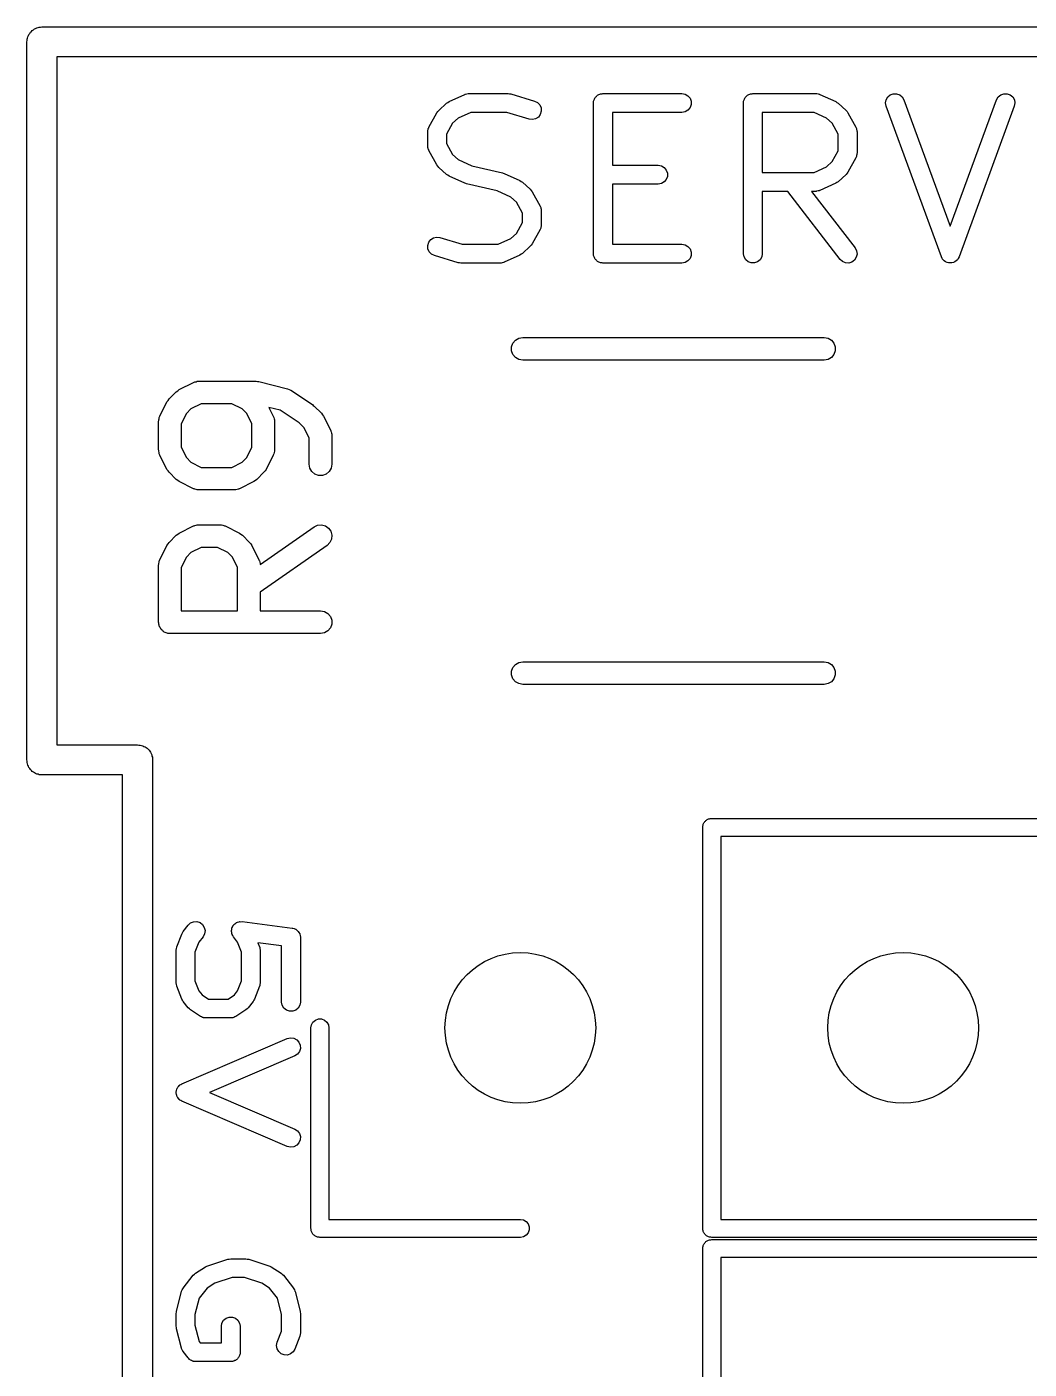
# Model space of a CAD drawing. Extents: x 10 to 287, y -200 to -10.
# Drawn here: x 70.89 to 77.54, y -69.83 to -60.92 of the extents above; entities that cross this region are included whole.
import ezdxf

# ---------------------------------------------------------------- set-up
doc = ezdxf.new("R2010")
doc.units = 0
doc.header["$MEASUREMENT"] = 0
doc.layers.add('BLACK', color=7, linetype='CONTINUOUS')

msp = doc.modelspace()

# ---------------------------------------------------------------- linework, layer by layer
at = {"layer": 'Black'}
for p, q in [((70.8975, -60.9979), (70.899, -60.9893)), ((70.899, -60.9893), (70.9034, -60.9817)), ((70.9034, -60.9817), (70.9064, -60.9735)), ((70.9064, -60.9735), (70.912, -60.9668)), ((70.912, -60.9668), (70.9164, -60.9592)), ((70.9164, -60.9592), (70.9231, -60.9536)), ((70.9231, -60.9536), (70.9287, -60.9469)), ((70.9287, -60.9469), (70.9363, -60.9425)), ((70.9363, -60.9425), (70.943, -60.9369)), ((70.943, -60.9369), (70.9512, -60.9339)), ((70.9512, -60.9339), (70.9588, -60.9295)), ((70.9588, -60.9295), (70.9674, -60.928)), ((70.9674, -60.928), (70.9756, -60.925)), ((70.9756, -60.925), (70.9844, -60.925)), ((70.9844, -60.925), (70.993, -60.9235)), ((70.993, -60.9235), (71.1835, -60.9235)), ((71.1835, -60.9235), (71.4375, -60.9235)), ((71.4375, -60.9235), (84.2645, -60.9235)), ((70.893, -61.0235), (70.8945, -61.0149)), ((70.893, -65.786), (70.893, -61.0235)), ((70.8945, -61.0061), (70.8975, -60.9979)), ((70.8945, -61.0149), (70.8945, -61.0061)), ((71.093, -61.1235), (71.093, -65.686)), ((71.1835, -61.1235), (71.093, -61.1235)), ((71.4375, -61.1235), (71.1835, -61.1235)), ((84.1645, -61.1235), (71.4375, -61.1235)), ((73.6264, -61.4774), (73.6788, -61.4298)), ((73.6788, -61.4298), (73.687, -61.4246)), ((73.687, -61.4246), (73.6949, -61.4191)), ((73.6949, -61.4191), (73.7997, -61.3715)), ((73.7997, -61.3715), (73.8021, -61.3709)), ((73.8021, -61.3709), (73.8042, -61.3697)), ((73.8042, -61.3697), (73.8125, -61.3682)), ((73.8125, -61.3682), (73.8207, -61.3661)), ((73.8207, -61.3661), (73.8232, -61.3663)), ((73.8232, -61.3663), (73.8256, -61.3659)), ((73.8256, -61.3659), (74.0875, -61.3659)), ((74.0875, -61.3659), (74.0965, -61.3675)), ((74.0965, -61.3675), (74.1056, -61.3686)), ((74.1056, -61.3686), (74.2627, -61.4162)), ((74.2627, -61.4162), (74.2821, -61.426)), ((74.2821, -61.426), (74.297, -61.4418)), ((74.6535, -61.4284), (74.6545, -61.423)), ((74.6535, -62.4284), (74.6535, -61.4284)), ((74.6545, -61.4175), (74.6564, -61.4124)), ((74.6545, -61.423), (74.6545, -61.4175)), ((74.6564, -61.4124), (74.6573, -61.407)), ((74.6573, -61.407), (74.6601, -61.4023)), ((74.6601, -61.4023), (74.6619, -61.3971)), ((74.6619, -61.3971), (74.6654, -61.3929)), ((74.6654, -61.3929), (74.6682, -61.3882)), ((74.6682, -61.3882), (74.6724, -61.3847)), ((74.6724, -61.3847), (74.6759, -61.3805)), ((74.6759, -61.3805), (74.6806, -61.3778)), ((74.6806, -61.3778), (74.6848, -61.3743)), ((74.6848, -61.3743), (74.6899, -61.3724)), ((74.6899, -61.3724), (74.6947, -61.3697)), ((74.6947, -61.3697), (74.7001, -61.3687)), ((74.7001, -61.3687), (74.7052, -61.3668)), ((74.7052, -61.3668), (74.7107, -61.3668)), ((74.7107, -61.3668), (74.716, -61.3659)), ((74.716, -61.3659), (75.2399, -61.3659)), ((75.2399, -61.3659), (75.2612, -61.3697)), ((75.2612, -61.3697), (75.28, -61.3805)), ((75.28, -61.3805), (75.294, -61.3971)), ((75.294, -61.3971), (75.3014, -61.4175)), ((75.3014, -61.4392), (75.294, -61.4596)), ((75.3014, -61.4175), (75.3014, -61.4392)), ((75.6488, -61.4284), (75.6497, -61.423)), ((75.6488, -62.4284), (75.6488, -61.4284)), ((75.6497, -61.4175), (75.6516, -61.4124)), ((75.6497, -61.423), (75.6497, -61.4175)), ((75.6516, -61.4124), (75.6526, -61.407)), ((75.6526, -61.407), (75.6553, -61.4023)), ((75.6553, -61.4023), (75.6572, -61.3971)), ((75.6572, -61.3971), (75.6607, -61.3929)), ((75.6607, -61.3929), (75.6634, -61.3882)), ((75.6634, -61.3882), (75.6676, -61.3847)), ((75.6676, -61.3847), (75.6711, -61.3805)), ((75.6711, -61.3805), (75.6758, -61.3778)), ((75.6758, -61.3778), (75.68, -61.3743)), ((75.68, -61.3743), (75.6852, -61.3724)), ((75.6852, -61.3724), (75.6899, -61.3697)), ((75.6899, -61.3697), (75.6953, -61.3687)), ((75.6953, -61.3687), (75.7004, -61.3668)), ((75.7004, -61.3668), (75.7059, -61.3668)), ((75.7059, -61.3668), (75.7113, -61.3659)), ((75.7113, -61.3659), (76.1303, -61.3659)), ((76.1303, -61.3659), (76.1327, -61.3663)), ((76.1327, -61.3663), (76.1352, -61.3661)), ((76.1352, -61.3661), (76.1434, -61.3682)), ((76.1434, -61.3682), (76.1517, -61.3697)), ((76.1517, -61.3697), (76.1538, -61.3709)), ((76.1538, -61.3709), (76.1562, -61.3715)), ((76.1562, -61.3715), (76.261, -61.4191)), ((76.261, -61.4191), (76.269, -61.4246)), ((76.269, -61.4246), (76.2771, -61.4298)), ((76.2771, -61.4298), (76.3295, -61.4774)), ((76.5916, -61.4285), (76.5954, -61.4071)), ((76.5955, -61.4499), (76.5916, -61.4285)), ((76.5954, -61.4071), (76.6062, -61.3883)), ((76.6062, -61.3883), (76.6228, -61.3743)), ((76.6228, -61.3743), (76.6431, -61.3669)), ((76.6431, -61.3669), (76.6648, -61.3668)), ((76.6648, -61.3668), (76.6853, -61.3742)), ((76.6853, -61.3742), (76.7019, -61.3881)), ((76.7019, -61.3881), (76.7128, -61.4069)), ((76.7128, -61.4069), (77.0208, -62.2468)), ((77.0208, -62.2468), (77.3288, -61.4069)), ((77.3288, -61.4069), (77.3397, -61.3881)), ((77.3397, -61.3881), (77.3564, -61.3742)), ((77.3564, -61.3742), (77.3768, -61.3668)), ((77.3768, -61.3668), (77.3985, -61.3669)), ((77.3985, -61.3669), (77.4189, -61.3743)), ((77.4189, -61.3743), (77.4354, -61.3883)), ((77.4354, -61.3883), (77.4463, -61.4071)), ((77.45, -61.4285), (77.4462, -61.4499)), ((77.4463, -61.4071), (77.45, -61.4285)), ((73.5613, -61.5887), (73.6137, -61.4935)), ((73.6137, -61.4935), (73.6201, -61.4855)), ((73.6201, -61.4855), (73.6264, -61.4774)), ((73.8391, -61.4909), (73.7556, -61.5288)), ((74.0782, -61.4909), (73.8391, -61.4909)), ((74.2265, -61.5358), (74.0782, -61.4909)), ((74.2874, -61.5216), (74.2692, -61.5335)), ((74.3004, -61.5042), (74.2874, -61.5216)), ((74.297, -61.4418), (74.3055, -61.4618)), ((74.3067, -61.4835), (74.3004, -61.5042)), ((74.3055, -61.4618), (74.3067, -61.4835)), ((75.2399, -61.4909), (74.7785, -61.4909)), ((74.7785, -61.4909), (74.7785, -61.8421)), ((75.2612, -61.4871), (75.2399, -61.4909)), ((75.28, -61.4763), (75.2612, -61.4871)), ((75.294, -61.4596), (75.28, -61.4763)), ((75.7738, -61.4909), (75.7738, -61.8897)), ((76.1168, -61.4909), (75.7738, -61.4909)), ((76.2003, -61.5288), (76.1168, -61.4909)), ((76.3295, -61.4774), (76.3358, -61.4855)), ((76.3358, -61.4855), (76.3422, -61.4935)), ((76.3422, -61.4935), (76.3946, -61.5887)), ((76.9621, -62.4499), (76.5955, -61.4499)), ((77.4462, -61.4499), (77.0795, -62.4499)), ((73.5535, -61.6189), (73.5544, -61.6141)), ((73.5543, -61.6093), (73.5563, -61.6035)), ((73.5544, -61.6141), (73.5543, -61.6093)), ((73.5563, -61.6035), (73.5573, -61.5975)), ((73.5573, -61.5975), (73.5597, -61.5933)), ((73.5597, -61.5933), (73.5613, -61.5887)), ((73.7182, -61.5629), (73.6785, -61.6349)), ((73.7556, -61.5288), (73.7182, -61.5629)), ((74.248, -61.5384), (74.2265, -61.5358)), ((74.2692, -61.5335), (74.248, -61.5384)), ((76.2377, -61.5629), (76.2003, -61.5288)), ((76.2774, -61.6349), (76.2377, -61.5629)), ((76.3946, -61.5887), (76.3962, -61.5933)), ((76.3962, -61.5933), (76.3986, -61.5975)), ((76.3986, -61.5975), (76.3996, -61.6035)), ((76.3996, -61.6035), (76.4016, -61.6093)), ((76.4016, -61.6093), (76.4015, -61.6141)), ((76.4015, -61.6141), (76.4024, -61.6189)), ((73.5535, -61.7141), (73.5535, -61.6189)), ((73.6785, -61.6349), (73.6785, -61.698)), ((73.6785, -61.698), (73.7182, -61.7701)), ((76.2774, -61.7457), (76.2774, -61.6349)), ((76.4024, -61.6189), (76.4024, -61.7617)), ((73.5544, -61.7188), (73.5535, -61.7141)), ((73.5543, -61.7237), (73.5544, -61.7188)), ((73.5563, -61.7295), (73.5543, -61.7237)), ((73.5573, -61.7355), (73.5563, -61.7295)), ((73.5597, -61.7396), (73.5573, -61.7355)), ((73.5613, -61.7442), (73.5597, -61.7396)), ((73.6137, -61.8395), (73.5613, -61.7442)), ((73.7182, -61.7701), (73.7556, -61.8041)), ((76.2377, -61.8177), (76.2774, -61.7457)), ((76.3946, -61.7918), (76.3422, -61.8871)), ((76.3962, -61.7873), (76.3946, -61.7918)), ((76.3986, -61.7831), (76.3962, -61.7873)), ((76.3996, -61.7771), (76.3986, -61.7831)), ((76.4016, -61.7713), (76.3996, -61.7771)), ((76.4024, -61.7617), (76.4015, -61.7665)), ((76.4015, -61.7665), (76.4016, -61.7713)), ((73.6201, -61.8475), (73.6137, -61.8395)), ((73.6264, -61.8556), (73.6201, -61.8475)), ((73.6788, -61.9032), (73.6264, -61.8556)), ((73.7556, -61.8041), (73.8456, -61.845)), ((73.8456, -61.845), (74.0489, -61.8912)), ((74.7785, -61.8421), (75.0827, -61.8421)), ((75.0827, -61.8421), (75.1041, -61.8458)), ((75.1041, -61.8458), (75.1229, -61.8567)), ((75.1229, -61.8567), (75.1368, -61.8733)), ((75.1368, -61.8733), (75.1443, -61.8937)), ((76.1168, -61.8897), (76.2003, -61.8517)), ((76.2003, -61.8517), (76.2377, -61.8177)), ((73.687, -61.9084), (73.6788, -61.9032)), ((73.6949, -61.9138), (73.687, -61.9084)), ((73.7997, -61.9615), (73.6949, -61.9138)), ((73.8059, -61.9631), (73.7997, -61.9615)), ((73.8117, -61.9655), (73.8059, -61.9631)), ((74.015, -62.0117), (73.8117, -61.9655)), ((74.0489, -61.8912), (74.0548, -61.8937)), ((74.0548, -61.8937), (74.061, -61.8953)), ((74.061, -61.8953), (74.1657, -61.9429)), ((74.1657, -61.9429), (74.1737, -61.9484)), ((74.1737, -61.9484), (74.1819, -61.9536)), ((74.1819, -61.9536), (74.2343, -62.0012)), ((75.0827, -61.9671), (74.7785, -61.9671)), ((74.7785, -61.9671), (74.7785, -62.3659)), ((75.1041, -61.9633), (75.0827, -61.9671)), ((75.1229, -61.9524), (75.1041, -61.9633)), ((75.1368, -61.9358), (75.1229, -61.9524)), ((75.1443, -61.9154), (75.1368, -61.9358)), ((75.1443, -61.8937), (75.1443, -61.9154)), ((75.7738, -61.8897), (76.1168, -61.8897)), ((76.261, -61.9615), (76.1562, -62.0091)), ((76.269, -61.956), (76.261, -61.9615)), ((76.2771, -61.9508), (76.269, -61.956)), ((76.3295, -61.9032), (76.2771, -61.9508)), ((76.3358, -61.8951), (76.3295, -61.9032)), ((76.3422, -61.8871), (76.3358, -61.8951)), ((74.1051, -62.0527), (74.015, -62.0117)), ((74.1425, -62.0867), (74.1051, -62.0527)), ((74.2343, -62.0012), (74.2406, -62.0093)), ((74.2406, -62.0093), (74.247, -62.0173)), ((74.247, -62.0173), (74.2994, -62.1125)), ((75.9424, -62.0147), (75.7738, -62.0147)), ((75.7738, -62.0147), (75.7738, -62.4284)), ((76.2903, -62.4665), (75.9424, -62.0147)), ((76.1303, -62.0147), (76.1002, -62.0147)), ((76.1002, -62.0147), (76.3894, -62.3902)), ((76.1327, -62.0143), (76.1303, -62.0147)), ((76.1352, -62.0145), (76.1327, -62.0143)), ((76.1434, -62.0124), (76.1352, -62.0145)), ((76.1517, -62.0109), (76.1434, -62.0124)), ((76.1538, -62.0097), (76.1517, -62.0109)), ((76.1562, -62.0091), (76.1538, -62.0097)), ((74.1821, -62.1587), (74.1425, -62.0867)), ((74.2994, -62.1125), (74.3009, -62.1171)), ((74.3009, -62.1171), (74.3033, -62.1213)), ((74.3033, -62.1213), (74.3044, -62.1273)), ((74.3044, -62.1273), (74.3064, -62.1331)), ((74.3064, -62.1331), (74.3063, -62.1379)), ((74.3063, -62.1379), (74.3071, -62.1427)), ((74.3071, -62.1427), (74.3071, -62.2379)), ((74.1425, -62.2939), (74.1821, -62.2219)), ((74.1821, -62.2219), (74.1821, -62.1587)), ((74.3071, -62.2379), (74.3063, -62.2427)), ((73.5733, -62.3352), (73.5915, -62.3233)), ((73.5915, -62.3233), (73.6126, -62.3184)), ((73.6126, -62.3184), (73.6342, -62.3209)), ((73.6342, -62.3209), (73.7825, -62.3659)), ((74.0216, -62.3659), (74.1051, -62.3279)), ((74.1051, -62.3279), (74.1425, -62.2939)), ((74.2994, -62.268), (74.247, -62.3633)), ((74.3009, -62.2635), (74.2994, -62.268)), ((74.3033, -62.2593), (74.3009, -62.2635)), ((74.3044, -62.2533), (74.3033, -62.2593)), ((74.3064, -62.2475), (74.3044, -62.2533)), ((74.3063, -62.2427), (74.3064, -62.2475)), ((73.554, -62.3733), (73.5603, -62.3525)), ((73.5552, -62.395), (73.554, -62.3733)), ((73.5637, -62.4149), (73.5552, -62.395)), ((73.5603, -62.3525), (73.5733, -62.3352)), ((73.5786, -62.4308), (73.5637, -62.4149)), ((73.7825, -62.3659), (74.0216, -62.3659)), ((74.2343, -62.3794), (74.1819, -62.427)), ((74.2406, -62.3713), (74.2343, -62.3794)), ((74.247, -62.3633), (74.2406, -62.3713)), ((74.7785, -62.3659), (75.2399, -62.3659)), ((75.2399, -62.3659), (75.2612, -62.3697)), ((75.2612, -62.3697), (75.28, -62.3805)), ((75.28, -62.3805), (75.294, -62.3971)), ((75.294, -62.3971), (75.3014, -62.4175)), ((75.3014, -62.4175), (75.3014, -62.4392)), ((76.3894, -62.3902), (76.3994, -62.4095)), ((76.3994, -62.4095), (76.4023, -62.431)), ((73.5979, -62.4406), (73.5786, -62.4308)), ((73.7551, -62.4882), (73.5979, -62.4406)), ((73.7642, -62.4893), (73.7551, -62.4882)), ((73.7732, -62.4909), (73.7642, -62.4893)), ((74.0351, -62.4909), (73.7732, -62.4909)), ((74.0375, -62.4905), (74.0351, -62.4909)), ((74.0399, -62.4907), (74.0375, -62.4905)), ((74.0481, -62.4886), (74.0399, -62.4907)), ((74.0565, -62.4871), (74.0481, -62.4886)), ((74.0586, -62.4859), (74.0565, -62.4871)), ((74.061, -62.4853), (74.0586, -62.4859)), ((74.1657, -62.4377), (74.061, -62.4853)), ((74.1737, -62.4322), (74.1657, -62.4377)), ((74.1819, -62.427), (74.1737, -62.4322)), ((74.6545, -62.4338), (74.6535, -62.4284)), ((74.6545, -62.4392), (74.6545, -62.4338)), ((74.6564, -62.4444), (74.6545, -62.4392)), ((74.6573, -62.4498), (74.6564, -62.4444)), ((74.6601, -62.4545), (74.6573, -62.4498)), ((74.6619, -62.4596), (74.6601, -62.4545)), ((74.6654, -62.4638), (74.6619, -62.4596)), ((74.6682, -62.4686), (74.6654, -62.4638)), ((74.6724, -62.4721), (74.6682, -62.4686)), ((74.6759, -62.4763), (74.6724, -62.4721)), ((74.6806, -62.479), (74.6759, -62.4763)), ((74.6848, -62.4825), (74.6806, -62.479)), ((74.6899, -62.4844), (74.6848, -62.4825)), ((74.6947, -62.4871), (74.6899, -62.4844)), ((74.7001, -62.4881), (74.6947, -62.4871)), ((74.7052, -62.4899), (74.7001, -62.4881)), ((74.7107, -62.4899), (74.7052, -62.4899)), ((74.716, -62.4909), (74.7107, -62.4899)), ((75.2399, -62.4909), (74.716, -62.4909)), ((75.2612, -62.4871), (75.2399, -62.4909)), ((75.28, -62.4763), (75.2612, -62.4871)), ((75.294, -62.4596), (75.28, -62.4763)), ((75.3014, -62.4392), (75.294, -62.4596)), ((75.6526, -62.4498), (75.6488, -62.4284)), ((75.6634, -62.4686), (75.6526, -62.4498)), ((75.68, -62.4825), (75.6634, -62.4686)), ((75.7004, -62.4899), (75.68, -62.4825)), ((75.7221, -62.4899), (75.7004, -62.4899)), ((75.7425, -62.4825), (75.7221, -62.4899)), ((75.7592, -62.4686), (75.7425, -62.4825)), ((75.77, -62.4498), (75.7592, -62.4686)), ((75.7738, -62.4284), (75.77, -62.4498)), ((76.3064, -62.4811), (76.2903, -62.4665)), ((76.3264, -62.4894), (76.3064, -62.4811)), ((76.3481, -62.4903), (76.3264, -62.4894)), ((76.3688, -62.4838), (76.3481, -62.4903)), ((76.386, -62.4705), (76.3688, -62.4838)), ((76.3976, -62.4522), (76.386, -62.4705)), ((76.4023, -62.431), (76.3976, -62.4522)), ((76.9675, -62.4591), (76.9621, -62.4499)), ((76.9728, -62.4684), (76.9675, -62.4591)), ((76.973, -62.4685), (76.9728, -62.4684)), ((76.973, -62.4687), (76.973, -62.4685)), ((76.9813, -62.4755), (76.973, -62.4687)), ((76.9894, -62.4824), (76.9813, -62.4755)), ((76.9896, -62.4825), (76.9894, -62.4824)), ((76.9897, -62.4826), (76.9896, -62.4825)), ((76.9998, -62.4862), (76.9897, -62.4826)), ((77.0098, -62.4899), (76.9998, -62.4862)), ((77.01, -62.4899), (77.0098, -62.4899)), ((77.0101, -62.49), (77.01, -62.4899)), ((77.0207, -62.4899), (77.0101, -62.49)), ((77.0315, -62.49), (77.0207, -62.4899)), ((77.0317, -62.4899), (77.0315, -62.49)), ((77.0318, -62.4899), (77.0317, -62.4899)), ((77.0417, -62.4863), (77.0318, -62.4899)), ((77.0519, -62.4826), (77.0417, -62.4863)), ((77.052, -62.4825), (77.0519, -62.4826)), ((77.0522, -62.4824), (77.052, -62.4825)), ((77.0603, -62.4756), (77.0522, -62.4824)), ((77.0686, -62.4687), (77.0603, -62.4756)), ((77.0687, -62.4685), (77.0686, -62.4687)), ((77.0688, -62.4684), (77.0687, -62.4685)), ((77.0741, -62.4592), (77.0688, -62.4684)), ((77.0795, -62.4499), (77.0741, -62.4592)), ((74.1101, -63.047), (74.119, -63.0225)), ((74.119, -63.0225), (74.1358, -63.0025)), ((74.1358, -63.0025), (74.1583, -62.9895)), ((74.1583, -62.9895), (74.184, -62.985)), ((74.184, -62.985), (76.184, -62.985)), ((76.184, -62.985), (76.2097, -62.9895)), ((76.2097, -62.9895), (76.2322, -63.0025)), ((76.2322, -63.0025), (76.249, -63.0225)), ((76.249, -63.0225), (76.2579, -63.047)), ((74.1101, -63.073), (74.1101, -63.047)), ((74.119, -63.0975), (74.1101, -63.073)), ((74.1358, -63.1175), (74.119, -63.0975)), ((74.1583, -63.1305), (74.1358, -63.1175)), ((74.184, -63.135), (74.1583, -63.1305)), ((76.2097, -63.1305), (76.184, -63.135)), ((76.2322, -63.1175), (76.2097, -63.1305)), ((76.249, -63.0975), (76.2322, -63.1175)), ((76.2579, -63.073), (76.249, -63.0975)), ((76.2579, -63.047), (76.2579, -63.073)), ((76.184, -63.135), (74.184, -63.135)), ((71.9041, -63.3298), (71.9993, -63.2822)), ((71.9993, -63.2822), (72.0035, -63.281)), ((72.0035, -63.281), (72.0072, -63.2788)), ((72.0072, -63.2788), (72.0159, -63.2773)), ((72.0159, -63.2773), (72.0243, -63.2748)), ((72.0243, -63.2748), (72.0286, -63.275)), ((72.0286, -63.275), (72.0329, -63.2743)), ((72.0329, -63.2743), (72.4138, -63.2743)), ((72.4138, -63.2743), (72.4228, -63.2759)), ((72.4228, -63.2759), (72.432, -63.2765)), ((72.432, -63.2765), (72.6225, -63.3241)), ((71.8301, -63.4013), (71.837, -63.3915)), ((71.837, -63.3915), (71.8846, -63.3439)), ((71.8846, -63.3439), (71.8944, -63.337)), ((71.8944, -63.337), (71.9041, -63.3298)), ((72.6225, -63.3241), (72.6341, -63.3293)), ((72.6341, -63.3293), (72.6459, -63.3345)), ((72.6459, -63.3345), (72.7887, -63.4297)), ((71.7753, -63.5062), (71.8229, -63.411)), ((71.8229, -63.411), (71.8301, -63.4013)), ((71.982, -63.4585), (71.9516, -63.4889)), ((72.0506, -63.4243), (71.982, -63.4585)), ((72.2532, -63.4243), (72.0506, -63.4243)), ((72.3218, -63.4585), (72.2532, -63.4243)), ((72.3522, -63.4889), (72.3218, -63.4585)), ((72.5735, -63.4665), (72.4994, -63.448)), ((72.4994, -63.448), (72.5285, -63.5062)), ((72.6994, -63.5504), (72.5735, -63.4665)), ((72.7887, -63.4297), (72.7941, -63.4349)), ((72.7941, -63.4349), (72.8002, -63.4391)), ((72.8002, -63.4391), (72.8478, -63.4867)), ((72.8478, -63.4867), (72.8547, -63.4966)), ((71.7674, -63.5398), (71.7681, -63.5355)), ((71.7674, -63.7302), (71.7674, -63.5398)), ((71.7679, -63.5312), (71.7704, -63.5228)), ((71.7681, -63.5355), (71.7679, -63.5312)), ((71.7704, -63.5228), (71.7719, -63.5141)), ((71.7719, -63.5141), (71.7741, -63.5104)), ((71.7741, -63.5104), (71.7753, -63.5062)), ((71.9516, -63.4889), (71.9174, -63.5575)), ((71.9174, -63.5575), (71.9174, -63.7125)), ((72.3864, -63.5575), (72.3522, -63.4889)), ((72.3864, -63.7125), (72.3864, -63.5575)), ((72.5285, -63.5062), (72.5297, -63.5104)), ((72.5297, -63.5104), (72.5319, -63.5141)), ((72.5319, -63.5141), (72.5334, -63.5228)), ((72.5334, -63.5228), (72.5359, -63.5312)), ((72.5359, -63.5312), (72.5357, -63.5355)), ((72.5357, -63.5355), (72.5364, -63.5398)), ((72.5364, -63.5398), (72.5364, -63.7302)), ((72.7331, -63.5842), (72.6994, -63.5504)), ((72.8547, -63.4966), (72.8618, -63.5062)), ((72.8618, -63.5062), (72.9095, -63.6015)), ((72.7674, -63.6527), (72.7331, -63.5842)), ((72.7674, -63.8255), (72.7674, -63.6527)), ((72.9095, -63.6015), (72.9107, -63.6056)), ((72.9107, -63.6056), (72.9129, -63.6093)), ((72.9129, -63.6093), (72.9144, -63.618)), ((72.9144, -63.618), (72.9169, -63.6264)), ((72.9169, -63.6264), (72.9166, -63.6307)), ((72.9166, -63.6307), (72.9174, -63.635)), ((72.9174, -63.635), (72.9174, -63.8255)), ((71.7681, -63.7345), (71.7674, -63.7302)), ((71.7679, -63.7388), (71.7681, -63.7345)), ((71.7704, -63.7472), (71.7679, -63.7388)), ((71.7719, -63.7559), (71.7704, -63.7472)), ((71.9174, -63.7125), (71.9516, -63.781)), ((72.3522, -63.781), (72.3864, -63.7125)), ((72.5334, -63.7472), (72.5319, -63.7559)), ((72.5359, -63.7388), (72.5334, -63.7472)), ((72.5364, -63.7302), (72.5357, -63.7345)), ((72.5357, -63.7345), (72.5359, -63.7388)), ((71.7741, -63.7596), (71.7719, -63.7559)), ((71.7753, -63.7638), (71.7741, -63.7596)), ((71.8229, -63.859), (71.7753, -63.7638)), ((71.9516, -63.781), (71.982, -63.8115)), ((71.982, -63.8115), (72.0506, -63.8457)), ((72.2532, -63.8457), (72.3218, -63.8115)), ((72.3218, -63.8115), (72.3522, -63.781)), ((72.5285, -63.7638), (72.4809, -63.859)), ((72.5297, -63.7596), (72.5285, -63.7638)), ((72.5319, -63.7559), (72.5297, -63.7596)), ((72.7719, -63.8511), (72.7674, -63.8255)), ((72.9174, -63.8255), (72.9129, -63.8511)), ((71.8301, -63.8687), (71.8229, -63.859)), ((71.837, -63.8785), (71.8301, -63.8687)), ((71.8846, -63.9261), (71.837, -63.8785)), ((71.8944, -63.933), (71.8846, -63.9261)), ((72.0506, -63.8457), (72.2532, -63.8457)), ((72.4192, -63.9261), (72.4094, -63.933)), ((72.4668, -63.8785), (72.4192, -63.9261)), ((72.4737, -63.8687), (72.4668, -63.8785)), ((72.4809, -63.859), (72.4737, -63.8687)), ((72.7849, -63.8737), (72.7719, -63.8511)), ((72.8049, -63.8904), (72.7849, -63.8737)), ((72.8294, -63.8993), (72.8049, -63.8904)), ((72.8554, -63.8993), (72.8294, -63.8993)), ((72.8799, -63.8904), (72.8554, -63.8993)), ((72.8998, -63.8737), (72.8799, -63.8904)), ((72.9129, -63.8511), (72.8998, -63.8737)), ((71.9041, -63.9402), (71.8944, -63.933)), ((71.9993, -63.9878), (71.9041, -63.9402)), ((72.0035, -63.989), (71.9993, -63.9878)), ((72.0072, -63.9912), (72.0035, -63.989)), ((72.0159, -63.9927), (72.0072, -63.9912)), ((72.0243, -63.9952), (72.0159, -63.9927)), ((72.0286, -63.995), (72.0243, -63.9952)), ((72.0329, -63.9957), (72.0286, -63.995)), ((72.271, -63.9957), (72.0329, -63.9957)), ((72.2752, -63.995), (72.271, -63.9957)), ((72.2795, -63.9952), (72.2752, -63.995)), ((72.2879, -63.9927), (72.2795, -63.9952)), ((72.2966, -63.9912), (72.2879, -63.9927)), ((72.3003, -63.989), (72.2966, -63.9912)), ((72.3045, -63.9878), (72.3003, -63.989)), ((72.3997, -63.9402), (72.3045, -63.9878)), ((72.4094, -63.933), (72.3997, -63.9402)), ((71.8944, -64.2894), (71.9041, -64.2822)), ((71.9041, -64.2822), (71.9993, -64.2346)), ((71.9993, -64.2346), (72.0035, -64.2334)), ((72.0035, -64.2334), (72.0072, -64.2312)), ((72.0072, -64.2312), (72.0159, -64.2297)), ((72.0159, -64.2297), (72.0243, -64.2272)), ((72.0243, -64.2272), (72.0286, -64.2274)), ((72.0286, -64.2274), (72.0329, -64.2267)), ((72.0329, -64.2267), (72.1757, -64.2267)), ((72.1757, -64.2267), (72.18, -64.2274)), ((72.18, -64.2274), (72.1843, -64.2272)), ((72.1843, -64.2272), (72.1927, -64.2297)), ((72.1927, -64.2297), (72.2014, -64.2312)), ((72.2014, -64.2312), (72.2051, -64.2334)), ((72.2051, -64.2334), (72.2093, -64.2346)), ((72.2093, -64.2346), (72.3045, -64.2822)), ((72.3045, -64.2822), (72.3142, -64.2894)), ((72.441, -64.4911), (72.7994, -64.2402)), ((72.7994, -64.2402), (72.823, -64.2292)), ((72.823, -64.2292), (72.8489, -64.227)), ((72.8489, -64.227), (72.8741, -64.2337)), ((72.8741, -64.2337), (72.8954, -64.2486)), ((72.8954, -64.2486), (72.9104, -64.27)), ((72.9104, -64.27), (72.9171, -64.2951)), ((71.7753, -64.4586), (71.8229, -64.3634)), ((71.8229, -64.3634), (71.8301, -64.3537)), ((71.8301, -64.3537), (71.837, -64.3439)), ((71.837, -64.3439), (71.8846, -64.2963)), ((71.8846, -64.2963), (71.8944, -64.2894)), ((72.0506, -64.3767), (71.982, -64.4109)), ((72.158, -64.3767), (72.0506, -64.3767)), ((72.2265, -64.4109), (72.158, -64.3767)), ((72.3142, -64.2894), (72.324, -64.2963)), ((72.324, -64.2963), (72.3716, -64.3439)), ((72.3716, -64.3439), (72.3785, -64.3537)), ((72.3785, -64.3537), (72.3857, -64.3634)), ((72.3857, -64.3634), (72.4333, -64.4586)), ((72.8854, -64.3631), (72.4412, -64.674)), ((72.9038, -64.3447), (72.8854, -64.3631)), ((72.9148, -64.3211), (72.9038, -64.3447)), ((72.9171, -64.2951), (72.9148, -64.3211)), ((71.7704, -64.4751), (71.7719, -64.4665)), ((71.7719, -64.4665), (71.7741, -64.4627)), ((71.7741, -64.4627), (71.7753, -64.4586)), ((71.9516, -64.4413), (71.9174, -64.5098)), ((71.982, -64.4109), (71.9516, -64.4413)), ((72.2569, -64.4413), (72.2265, -64.4109)), ((72.2912, -64.5098), (72.2569, -64.4413)), ((72.4333, -64.4586), (72.4345, -64.4627)), ((72.4345, -64.4627), (72.4367, -64.4665)), ((72.4367, -64.4665), (72.4382, -64.4751)), ((71.7674, -64.4921), (71.7681, -64.4879)), ((71.7674, -64.8731), (71.7674, -64.4921)), ((71.7679, -64.4836), (71.7704, -64.4751)), ((71.7681, -64.4879), (71.7679, -64.4836)), ((71.9174, -64.5098), (71.9174, -64.7981)), ((72.2912, -64.7981), (72.2912, -64.5098)), ((72.4382, -64.4751), (72.4407, -64.4836)), ((72.4407, -64.4836), (72.4404, -64.4879)), ((72.4404, -64.4879), (72.441, -64.4911)), ((72.4412, -64.674), (72.4412, -64.7981)), ((71.9174, -64.7981), (72.2912, -64.7981)), ((72.4412, -64.7981), (72.8424, -64.7981)), ((72.8424, -64.7981), (72.868, -64.8026)), ((72.868, -64.8026), (72.8906, -64.8156)), ((72.8906, -64.8156), (72.9073, -64.8356)), ((71.7685, -64.8796), (71.7674, -64.8731)), ((71.7685, -64.8861), (71.7685, -64.8796)), ((71.7708, -64.8923), (71.7685, -64.8861)), ((71.7719, -64.8987), (71.7708, -64.8923)), ((71.7752, -64.9044), (71.7719, -64.8987)), ((71.7774, -64.9106), (71.7752, -64.9044)), ((71.7816, -64.9156), (71.7774, -64.9106)), ((72.9073, -64.9106), (72.8906, -64.9305)), ((72.9073, -64.8356), (72.9162, -64.8601)), ((72.9162, -64.8861), (72.9073, -64.9106)), ((72.9162, -64.8601), (72.9162, -64.8861)), ((71.7849, -64.9213), (71.7816, -64.9156)), ((71.79, -64.9255), (71.7849, -64.9213)), ((71.7942, -64.9305), (71.79, -64.9255)), ((71.7999, -64.9338), (71.7942, -64.9305)), ((71.8049, -64.938), (71.7999, -64.9338)), ((71.811, -64.9403), (71.8049, -64.938)), ((71.8167, -64.9436), (71.811, -64.9403)), ((71.8232, -64.9447), (71.8167, -64.9436)), ((71.8294, -64.947), (71.8232, -64.9447)), ((71.8359, -64.947), (71.8294, -64.947)), ((71.8424, -64.9481), (71.8359, -64.947)), ((72.8424, -64.9481), (71.8424, -64.9481)), ((72.868, -64.9436), (72.8424, -64.9481)), ((72.8906, -64.9305), (72.868, -64.9436)), ((74.1101, -65.197), (74.119, -65.1725)), ((74.119, -65.1725), (74.1358, -65.1525)), ((74.1358, -65.1525), (74.1583, -65.1395)), ((74.1583, -65.1395), (74.184, -65.135)), ((74.184, -65.135), (76.184, -65.135)), ((76.184, -65.135), (76.2097, -65.1395)), ((76.2097, -65.1395), (76.2322, -65.1525)), ((76.2322, -65.1525), (76.249, -65.1725)), ((76.249, -65.1725), (76.2579, -65.197)), ((74.1101, -65.223), (74.1101, -65.197)), ((74.119, -65.2475), (74.1101, -65.223)), ((74.1358, -65.2675), (74.119, -65.2475)), ((74.1583, -65.2805), (74.1358, -65.2675)), ((76.2322, -65.2675), (76.2097, -65.2805)), ((76.249, -65.2475), (76.2322, -65.2675)), ((76.2579, -65.223), (76.249, -65.2475)), ((76.2579, -65.197), (76.2579, -65.223)), ((74.184, -65.285), (74.1583, -65.2805)), ((76.184, -65.285), (74.184, -65.285)), ((76.2097, -65.2805), (76.184, -65.285)), ((71.093, -65.686), (71.628, -65.686)), ((71.628, -65.686), (71.6366, -65.6875)), ((71.6366, -65.6875), (71.6454, -65.6875)), ((71.6454, -65.6875), (71.6536, -65.6905)), ((71.6536, -65.6905), (71.6622, -65.692)), ((71.6622, -65.692), (71.6698, -65.6964)), ((71.6698, -65.6964), (71.678, -65.6994)), ((71.678, -65.6994), (71.6847, -65.705)), ((71.6847, -65.705), (71.6923, -65.7094)), ((71.6923, -65.7094), (71.6979, -65.7161)), ((70.8945, -65.7946), (70.893, -65.786)), ((70.8945, -65.8034), (70.8945, -65.7946)), ((71.6979, -65.7161), (71.7046, -65.7217)), ((71.7046, -65.7217), (71.709, -65.7293)), ((71.709, -65.7293), (71.7146, -65.736)), ((71.7146, -65.736), (71.7176, -65.7442)), ((71.7176, -65.7442), (71.722, -65.7518)), ((71.722, -65.7518), (71.7235, -65.7604)), ((71.7235, -65.7604), (71.7265, -65.7686)), ((71.7265, -65.7686), (71.7265, -65.7774)), ((71.7265, -65.7774), (71.728, -65.786)), ((71.728, -65.786), (71.728, -75.946)), ((70.8975, -65.8116), (70.8945, -65.8034)), ((70.899, -65.8202), (70.8975, -65.8116)), ((70.9034, -65.8278), (70.899, -65.8202)), ((70.9064, -65.836), (70.9034, -65.8278)), ((70.912, -65.8427), (70.9064, -65.836)), ((70.9164, -65.8503), (70.912, -65.8427)), ((70.9231, -65.8559), (70.9164, -65.8503)), ((70.9287, -65.8626), (70.9231, -65.8559)), ((70.9363, -65.867), (70.9287, -65.8626)), ((70.943, -65.8726), (70.9363, -65.867)), ((70.9512, -65.8756), (70.943, -65.8726)), ((70.9588, -65.88), (70.9512, -65.8756)), ((70.9674, -65.8815), (70.9588, -65.88)), ((70.9756, -65.8845), (70.9674, -65.8815)), ((70.9844, -65.8845), (70.9756, -65.8845)), ((70.993, -65.886), (70.9844, -65.8845)), ((71.528, -65.886), (70.993, -65.886)), ((71.528, -75.946), (71.528, -65.886)), ((75.378, -66.234), (75.3789, -66.2288)), ((75.378, -68.894), (75.378, -66.234)), ((75.3789, -66.2236), (75.3807, -66.2187)), ((75.3789, -66.2288), (75.3789, -66.2236)), ((75.3807, -66.2187), (75.3816, -66.2135)), ((75.3816, -66.2135), (75.3842, -66.2089)), ((75.3842, -66.2089), (75.386, -66.204)), ((75.386, -66.204), (75.3894, -66.2)), ((75.3894, -66.2), (75.392, -66.1954)), ((75.392, -66.1954), (75.3961, -66.1921)), ((75.3961, -66.1921), (75.3994, -66.188)), ((75.3994, -66.188), (75.404, -66.1854)), ((75.404, -66.1854), (75.408, -66.182)), ((75.408, -66.182), (75.4129, -66.1802)), ((75.4129, -66.1802), (75.4175, -66.1776)), ((75.4175, -66.1776), (75.4227, -66.1767)), ((75.4227, -66.1767), (75.4276, -66.1749)), ((75.4276, -66.1749), (75.4328, -66.1749)), ((75.4328, -66.1749), (75.438, -66.174)), ((75.438, -66.174), (83.118, -66.174)), ((75.498, -66.294), (75.498, -68.834)), ((83.058, -66.294), (75.498, -66.294)), ((71.9637, -66.8828), (71.9798, -66.8682)), ((71.9798, -66.8682), (71.9999, -66.86)), ((71.9999, -66.86), (72.0216, -66.8592)), ((72.0216, -66.8592), (72.0422, -66.8659)), ((72.0422, -66.8659), (72.0594, -66.8792)), ((72.2732, -66.8741), (72.2793, -66.8685)), ((72.2793, -66.8685), (72.2817, -66.8675)), ((72.2817, -66.8675), (72.2838, -66.8659)), ((72.2838, -66.8659), (72.2917, -66.8634)), ((72.2917, -66.8634), (72.2993, -66.8602)), ((72.2993, -66.8602), (72.3019, -66.86)), ((72.3019, -66.86), (72.3044, -66.8592)), ((72.3044, -66.8592), (72.3127, -66.8595)), ((72.3127, -66.8595), (72.321, -66.8592)), ((72.321, -66.8592), (72.6543, -66.902)), ((71.8881, -67.0271), (71.9214, -66.9413)), ((71.9214, -66.9413), (71.9261, -66.9336)), ((71.9261, -66.9336), (71.9303, -66.9256)), ((71.9303, -66.9256), (71.9637, -66.8828)), ((72.0623, -66.9595), (72.0346, -66.9952)), ((72.0594, -66.8792), (72.0709, -66.8976)), ((72.0725, -66.9403), (72.0623, -66.9595)), ((72.0709, -66.8976), (72.0755, -66.9188)), ((72.0755, -66.9188), (72.0725, -66.9403)), ((72.2505, -66.9188), (72.2523, -66.9107)), ((72.2509, -66.9214), (72.2505, -66.9188)), ((72.2506, -66.9241), (72.2509, -66.9214)), ((72.2524, -66.9321), (72.2506, -66.9241)), ((72.2523, -66.9107), (72.2533, -66.9025)), ((72.2535, -66.9403), (72.2524, -66.9321)), ((72.2533, -66.9025), (72.2545, -66.9002)), ((72.2548, -66.9427), (72.2535, -66.9403)), ((72.2545, -66.9002), (72.2551, -66.8976)), ((72.2553, -66.9452), (72.2548, -66.9427)), ((72.2551, -66.8976), (72.2595, -66.8906)), ((72.2598, -66.9522), (72.2553, -66.9452)), ((72.2595, -66.8906), (72.2633, -66.8832)), ((72.2637, -66.9595), (72.2598, -66.9522)), ((72.2633, -66.8832), (72.2652, -66.8815)), ((72.2914, -66.9952), (72.2637, -66.9595)), ((72.2652, -66.8815), (72.2666, -66.8792)), ((72.2666, -66.8792), (72.2732, -66.8741)), ((72.6543, -66.902), (72.6557, -66.9025)), ((72.6557, -66.9025), (72.6572, -66.9025)), ((72.6572, -66.9025), (72.666, -66.9057)), ((72.666, -66.9057), (72.675, -66.9085)), ((72.675, -66.9085), (72.6762, -66.9094)), ((72.6762, -66.9094), (72.6776, -66.9099)), ((72.6776, -66.9099), (72.6848, -66.9159)), ((72.6848, -66.9159), (72.6923, -66.9216)), ((72.6923, -66.9216), (72.6931, -66.9229)), ((72.6931, -66.9229), (72.6942, -66.9238)), ((72.6942, -66.9238), (72.6989, -66.932)), ((72.6989, -66.932), (72.704, -66.9399)), ((72.704, -66.9399), (72.7043, -66.9413)), ((72.7043, -66.9413), (72.7051, -66.9426)), ((72.7051, -66.9426), (72.7067, -66.9519)), ((72.7067, -66.9519), (72.7088, -66.9611)), ((71.8838, -67.0483), (71.8858, -67.0384)), ((71.884, -67.049), (71.8838, -67.0483)), ((71.8838, -67.0497), (71.884, -67.049)), ((71.8858, -67.0384), (71.8876, -67.0283)), ((71.8876, -67.0283), (71.8879, -67.0277)), ((71.8879, -67.0277), (71.8881, -67.0271)), ((72.0346, -66.9952), (72.0088, -67.0614)), ((72.3172, -67.0614), (72.2914, -66.9952)), ((72.5838, -67.019), (72.4269, -66.9988)), ((72.4269, -66.9988), (72.4379, -67.0271)), ((72.4379, -67.0271), (72.4381, -67.0277)), ((72.4381, -67.0277), (72.4384, -67.0283)), ((72.4384, -67.0283), (72.4402, -67.0384)), ((72.4402, -67.0384), (72.4422, -67.0483)), ((72.4422, -67.0483), (72.442, -67.049)), ((72.442, -67.049), (72.4422, -67.0497)), ((72.5838, -67.3926), (72.5838, -67.019)), ((72.7088, -66.9611), (72.7086, -66.9625)), ((72.7086, -66.9625), (72.7088, -66.964)), ((72.7088, -66.964), (72.7088, -67.3926)), ((71.8838, -67.264), (71.8838, -67.0497)), ((72.0088, -67.0614), (72.0088, -67.2523)), ((72.3172, -67.2523), (72.3172, -67.0614)), ((72.4422, -67.0497), (72.4422, -67.264)), ((71.884, -67.2647), (71.8838, -67.264)), ((71.8838, -67.2654), (71.884, -67.2647)), ((71.8858, -67.2753), (71.8838, -67.2654)), ((71.8876, -67.2854), (71.8858, -67.2753)), ((71.8879, -67.286), (71.8876, -67.2854)), ((71.8881, -67.2867), (71.8879, -67.286)), ((71.9214, -67.3724), (71.8881, -67.2867)), ((72.0088, -67.2523), (72.0346, -67.3185)), ((72.2914, -67.3186), (72.3172, -67.2523)), ((72.4379, -67.2867), (72.4046, -67.3724)), ((72.4381, -67.286), (72.4379, -67.2867)), ((72.4384, -67.2854), (72.4381, -67.286)), ((72.4402, -67.2753), (72.4384, -67.2854)), ((72.4422, -67.2654), (72.4402, -67.2753)), ((72.4422, -67.264), (72.442, -67.2647)), ((72.442, -67.2647), (72.4422, -67.2654)), ((71.9261, -67.3801), (71.9214, -67.3724)), ((71.9303, -67.3881), (71.9261, -67.3801)), ((71.9637, -67.4309), (71.9303, -67.3881)), ((72.0346, -67.3185), (72.0558, -67.3458)), ((72.0558, -67.3458), (72.098, -67.3729)), ((72.098, -67.3729), (72.228, -67.3729)), ((72.228, -67.3729), (72.2702, -67.3458)), ((72.2702, -67.3458), (72.2914, -67.3186)), ((72.3957, -67.3881), (72.3623, -67.4309)), ((72.3999, -67.3801), (72.3957, -67.3881)), ((72.4046, -67.3724), (72.3999, -67.3801)), ((72.5876, -67.4139), (72.5838, -67.3926)), ((72.7088, -67.3926), (72.7051, -67.4139)), ((71.9715, -67.438), (71.9637, -67.4309)), ((71.9792, -67.4451), (71.9715, -67.438)), ((72.0459, -67.488), (71.9792, -67.4451)), ((72.0523, -67.4907), (72.0459, -67.488)), ((72.0583, -67.4942), (72.0523, -67.4907)), ((72.0622, -67.4949), (72.0583, -67.4942)), ((72.2677, -67.4942), (72.2638, -67.4948)), ((72.2737, -67.4907), (72.2677, -67.4942)), ((72.2801, -67.488), (72.2737, -67.4907)), ((72.3468, -67.4451), (72.2801, -67.488)), ((72.3545, -67.438), (72.3468, -67.4451)), ((72.3623, -67.4309), (72.3545, -67.438)), ((72.5985, -67.4327), (72.5876, -67.4139)), ((72.6151, -67.4467), (72.5985, -67.4327)), ((72.6355, -67.4541), (72.6151, -67.4467)), ((72.6572, -67.4541), (72.6355, -67.4541)), ((72.6776, -67.4467), (72.6572, -67.4541)), ((72.6942, -67.4327), (72.6776, -67.4467)), ((72.7051, -67.4139), (72.6942, -67.4327)), ((72.0659, -67.4964), (72.0622, -67.4949)), ((72.0728, -67.4967), (72.0659, -67.4964)), ((72.0797, -67.4979), (72.0728, -67.4967)), ((72.2463, -67.4979), (72.0797, -67.4979)), ((72.2532, -67.4967), (72.2463, -67.4979)), ((72.2601, -67.4964), (72.2532, -67.4967)), ((72.2638, -67.4948), (72.2601, -67.4964)), ((72.778, -67.564), (72.7816, -67.5435)), ((72.778, -68.894), (72.778, -67.564)), ((72.7816, -67.5435), (72.792, -67.5254)), ((72.792, -67.5254), (72.808, -67.512)), ((72.808, -67.512), (72.8276, -67.5049)), ((72.8276, -67.5049), (72.8484, -67.5049)), ((72.8484, -67.5049), (72.868, -67.512)), ((72.868, -67.512), (72.884, -67.5254)), ((72.884, -67.5254), (72.8944, -67.5435)), ((72.8944, -67.5435), (72.898, -67.564)), ((72.898, -67.564), (72.898, -68.834)), ((71.9217, -67.9351), (72.6217, -67.6351)), ((72.6217, -67.6351), (72.6428, -67.6302)), ((72.6428, -67.6302), (72.6644, -67.6327)), ((72.6644, -67.6327), (72.6838, -67.6425)), ((72.6838, -67.6425), (72.6986, -67.6583)), ((72.6986, -67.6583), (72.7072, -67.6783)), ((72.671, -67.75), (72.105, -67.9926)), ((72.6891, -67.7381), (72.671, -67.75)), ((72.7021, -67.7208), (72.6891, -67.7381)), ((72.7084, -67.7), (72.7021, -67.7208)), ((72.7072, -67.6783), (72.7084, -67.7)), ((71.9089, -67.9425), (71.9155, -67.9392)), ((71.9155, -67.9392), (71.9217, -67.9351)), ((71.8843, -67.9852), (71.8853, -67.9818)), ((71.8847, -67.9926), (71.8843, -67.9852)), ((71.8843, -68), (71.8847, -67.9926)), ((71.8853, -68.0033), (71.8843, -68)), ((71.8853, -67.9818), (71.8855, -67.9783)), ((71.8855, -68.0068), (71.8853, -68.0033)), ((71.8855, -67.9783), (71.8884, -67.9715)), ((71.8884, -68.0136), (71.8855, -68.0068)), ((71.8884, -67.9715), (71.8905, -67.9644)), ((71.8905, -68.0208), (71.8884, -68.0136)), ((71.8905, -67.9644), (71.8927, -67.9616)), ((71.8927, -68.0236), (71.8905, -68.0208)), ((71.8927, -67.9616), (71.894, -67.9583)), ((71.894, -68.0268), (71.8927, -68.0236)), ((71.894, -67.9583), (71.8991, -67.9529)), ((71.8991, -68.0322), (71.894, -68.0268)), ((71.8991, -67.9529), (71.9035, -67.947)), ((71.9035, -67.947), (71.9065, -67.9451)), ((71.9065, -67.9451), (71.9089, -67.9425)), ((72.105, -67.9926), (72.671, -68.2351)), ((71.9035, -68.0381), (71.8991, -68.0322)), ((71.9065, -68.0401), (71.9035, -68.0381)), ((71.9089, -68.0426), (71.9065, -68.0401)), ((71.9155, -68.046), (71.9089, -68.0426)), ((71.9217, -68.05), (71.9155, -68.046)), ((72.6217, -68.35), (71.9217, -68.05)), ((72.671, -68.2351), (72.6891, -68.247)), ((72.6891, -68.247), (72.7021, -68.2644)), ((72.7021, -68.2644), (72.7084, -68.2852)), ((72.7084, -68.2852), (72.7072, -68.3068)), ((72.6428, -68.355), (72.6217, -68.35)), ((72.6644, -68.3524), (72.6428, -68.355)), ((72.6838, -68.3426), (72.6644, -68.3524)), ((72.6986, -68.3268), (72.6838, -68.3426)), ((72.7072, -68.3068), (72.6986, -68.3268)), ((72.7789, -68.8992), (72.778, -68.894)), ((72.7789, -68.9044), (72.7789, -68.8992)), ((72.7807, -68.9093), (72.7789, -68.9044)), ((72.7816, -68.9145), (72.7807, -68.9093)), ((72.7842, -68.9191), (72.7816, -68.9145)), ((72.786, -68.924), (72.7842, -68.9191)), ((72.898, -68.834), (74.168, -68.834)), ((74.168, -68.834), (74.1885, -68.8376)), ((74.1885, -68.8376), (74.2066, -68.848)), ((74.2066, -68.848), (74.22, -68.864)), ((74.22, -68.864), (74.2271, -68.8836)), ((74.2271, -68.9044), (74.22, -68.924)), ((74.2271, -68.8836), (74.2271, -68.9044)), ((75.3789, -68.8992), (75.378, -68.894)), ((75.3789, -68.9044), (75.3789, -68.8992)), ((75.3807, -68.9093), (75.3789, -68.9044)), ((75.3816, -68.9145), (75.3807, -68.9093)), ((75.3842, -68.9191), (75.3816, -68.9145)), ((75.386, -68.924), (75.3842, -68.9191)), ((75.498, -68.834), (83.058, -68.834)), ((72.7894, -68.928), (72.786, -68.924)), ((72.792, -68.9326), (72.7894, -68.928)), ((72.7961, -68.9359), (72.792, -68.9326)), ((72.7994, -68.94), (72.7961, -68.9359)), ((72.804, -68.9426), (72.7994, -68.94)), ((72.808, -68.946), (72.804, -68.9426)), ((72.8129, -68.9478), (72.808, -68.946)), ((72.8175, -68.9504), (72.8129, -68.9478)), ((72.8227, -68.9513), (72.8175, -68.9504)), ((72.8276, -68.9531), (72.8227, -68.9513)), ((72.8328, -68.9531), (72.8276, -68.9531)), ((72.838, -68.954), (72.8328, -68.9531)), ((74.168, -68.954), (72.838, -68.954)), ((74.1885, -68.9504), (74.168, -68.954)), ((74.2066, -68.94), (74.1885, -68.9504)), ((74.22, -68.924), (74.2066, -68.94)), ((75.3807, -69.0127), (75.3816, -69.0075)), ((75.3816, -69.0075), (75.3842, -69.0029)), ((75.3842, -69.0029), (75.386, -68.998)), ((75.3894, -68.928), (75.386, -68.924)), ((75.386, -68.998), (75.3894, -68.994)), ((75.392, -68.9326), (75.3894, -68.928)), ((75.3894, -68.994), (75.392, -68.9894)), ((75.3961, -68.9359), (75.392, -68.9326)), ((75.392, -68.9894), (75.3961, -68.9861)), ((75.3994, -68.94), (75.3961, -68.9359)), ((75.3961, -68.9861), (75.3994, -68.982)), ((75.404, -68.9426), (75.3994, -68.94)), ((75.3994, -68.982), (75.404, -68.9794)), ((75.408, -68.946), (75.404, -68.9426)), ((75.404, -68.9794), (75.408, -68.976)), ((75.4129, -68.9478), (75.408, -68.946)), ((75.408, -68.976), (75.4129, -68.9742)), ((75.4175, -68.9504), (75.4129, -68.9478)), ((75.4129, -68.9742), (75.4175, -68.9716)), ((75.4227, -68.9513), (75.4175, -68.9504)), ((75.4175, -68.9716), (75.4227, -68.9707)), ((75.4276, -68.9531), (75.4227, -68.9513)), ((75.4227, -68.9707), (75.4276, -68.9689)), ((75.4328, -68.9531), (75.4276, -68.9531)), ((75.4276, -68.9689), (75.4328, -68.9689)), ((75.438, -68.954), (75.4328, -68.9531)), ((75.4328, -68.9689), (75.438, -68.968)), ((83.118, -68.954), (75.438, -68.954)), ((75.438, -68.968), (83.118, -68.968)), ((72.2272, -69.0985), (72.2368, -69.0972)), ((72.2368, -69.0972), (72.2463, -69.0955)), ((72.2463, -69.0955), (72.3463, -69.0955)), ((72.3463, -69.0955), (72.3559, -69.0972)), ((72.3559, -69.0972), (72.3655, -69.0985)), ((75.378, -69.028), (75.3789, -69.0228)), ((75.378, -71.688), (75.378, -69.028)), ((75.3789, -69.0176), (75.3807, -69.0127)), ((75.3789, -69.0228), (75.3789, -69.0176)), ((75.498, -69.088), (75.498, -71.628)), ((83.058, -69.088), (75.498, -69.088)), ((72.0125, -69.1911), (72.0792, -69.1483)), ((72.0792, -69.1483), (72.0867, -69.1451)), ((72.0867, -69.1451), (72.0939, -69.1414)), ((72.0939, -69.1414), (72.2272, -69.0985)), ((72.3655, -69.0985), (72.4988, -69.1414)), ((72.4988, -69.1414), (72.506, -69.1451)), ((72.506, -69.1451), (72.5135, -69.1483)), ((72.5135, -69.1483), (72.5801, -69.1911)), ((71.9303, -69.2911), (71.997, -69.2053)), ((71.997, -69.2053), (72.0048, -69.1983)), ((72.0048, -69.1983), (72.0125, -69.1911)), ((72.1399, -69.2579), (72.0891, -69.2905)), ((72.2561, -69.2205), (72.1399, -69.2579)), ((72.3365, -69.2205), (72.2561, -69.2205)), ((72.4528, -69.2579), (72.3365, -69.2205)), ((72.5036, -69.2905), (72.4528, -69.2579)), ((72.5801, -69.1911), (72.5879, -69.1983)), ((72.5879, -69.1983), (72.5957, -69.2053)), ((72.5957, -69.2053), (72.6623, -69.2911)), ((71.8858, -69.4423), (71.9192, -69.3137)), ((71.9192, -69.3137), (71.9199, -69.3121)), ((71.9199, -69.3121), (71.9202, -69.3102)), ((71.9202, -69.3102), (71.9244, -69.3022)), ((71.9244, -69.3022), (71.9282, -69.294)), ((71.9282, -69.294), (71.9295, -69.2927)), ((71.9295, -69.2927), (71.9303, -69.2911)), ((72.0369, -69.3576), (72.0088, -69.466)), ((72.0891, -69.2905), (72.0369, -69.3576)), ((72.5557, -69.3576), (72.5036, -69.2905)), ((72.5838, -69.466), (72.5557, -69.3576)), ((72.6623, -69.2911), (72.6632, -69.2927)), ((72.6632, -69.2927), (72.6645, -69.294)), ((72.6645, -69.294), (72.6683, -69.3022)), ((72.6683, -69.3022), (72.6725, -69.3102)), ((72.6725, -69.3102), (72.6727, -69.3121)), ((72.6727, -69.3121), (72.6735, -69.3137)), ((72.6735, -69.3137), (72.7068, -69.4423)), ((71.8838, -69.458), (71.8852, -69.4502)), ((71.8852, -69.4502), (71.8858, -69.4423)), ((72.7068, -69.4423), (72.7075, -69.4502)), ((72.7075, -69.4502), (72.7088, -69.458)), ((71.8838, -69.5437), (71.8838, -69.458)), ((72.0088, -69.466), (72.0088, -69.5357)), ((72.0088, -69.5357), (72.0369, -69.6441)), ((72.1838, -69.5437), (72.1876, -69.5223)), ((72.1876, -69.5223), (72.1985, -69.5035)), ((72.1985, -69.5035), (72.2151, -69.4896)), ((72.2151, -69.4896), (72.2355, -69.4822)), ((72.2355, -69.4822), (72.2572, -69.4822)), ((72.2572, -69.4822), (72.2776, -69.4896)), ((72.2776, -69.4896), (72.2942, -69.5035)), ((72.2942, -69.5035), (72.3051, -69.5223)), ((72.3051, -69.5223), (72.3088, -69.5437)), ((72.5838, -69.5748), (72.5838, -69.466)), ((72.7088, -69.458), (72.7088, -69.5866)), ((71.8852, -69.5515), (71.8838, -69.5437)), ((71.8858, -69.5594), (71.8852, -69.5515)), ((71.9192, -69.688), (71.8858, -69.5594)), ((72.1838, -69.6526), (72.1838, -69.5437)), ((72.3088, -69.5437), (72.3088, -69.7151)), ((72.5547, -69.6496), (72.5838, -69.5748)), ((72.7046, -69.6092), (72.6713, -69.6949)), ((72.7047, -69.6085), (72.7046, -69.6092)), ((72.7051, -69.6079), (72.7047, -69.6085)), ((72.7068, -69.5979), (72.7051, -69.6079)), ((72.7088, -69.5879), (72.7068, -69.5979)), ((72.7088, -69.5866), (72.7087, -69.5873)), ((72.7087, -69.5873), (72.7088, -69.5879)), ((71.9199, -69.6896), (71.9192, -69.688)), ((71.9202, -69.6915), (71.9199, -69.6896)), ((71.9244, -69.6995), (71.9202, -69.6915)), ((71.9282, -69.7077), (71.9244, -69.6995)), ((71.9295, -69.709), (71.9282, -69.7077)), ((71.9303, -69.7107), (71.9295, -69.709)), ((71.9637, -69.7535), (71.9303, -69.7107)), ((72.0369, -69.6441), (72.0436, -69.6526)), ((72.0436, -69.6526), (72.1838, -69.6526)), ((72.3088, -69.7151), (72.3079, -69.7205)), ((72.3079, -69.7205), (72.3079, -69.726)), ((72.5505, -69.6709), (72.5547, -69.6496)), ((72.5538, -69.6924), (72.5505, -69.6709)), ((72.5643, -69.7114), (72.5538, -69.6924)), ((72.5806, -69.7257), (72.5643, -69.7114)), ((72.66, -69.7135), (72.6431, -69.7271)), ((72.6713, -69.6949), (72.66, -69.7135)), ((71.9686, -69.758), (71.9637, -69.7535)), ((71.9728, -69.763), (71.9686, -69.758)), ((71.9766, -69.7652), (71.9728, -69.763)), ((71.9798, -69.7681), (71.9766, -69.7652)), ((71.9859, -69.7706), (71.9798, -69.7681)), ((71.9916, -69.7739), (71.9859, -69.7706)), ((71.9959, -69.7746), (71.9916, -69.7739)), ((71.9999, -69.7762), (71.9959, -69.7746)), ((72.0065, -69.7765), (71.9999, -69.7762)), ((72.013, -69.7776), (72.0065, -69.7765)), ((72.2463, -69.7776), (72.013, -69.7776)), ((72.2517, -69.7767), (72.2463, -69.7776)), ((72.2572, -69.7767), (72.2517, -69.7767)), ((72.2623, -69.7748), (72.2572, -69.7767)), ((72.2677, -69.7739), (72.2623, -69.7748)), ((72.2724, -69.7711), (72.2677, -69.7739)), ((72.2776, -69.7693), (72.2724, -69.7711)), ((72.2818, -69.7658), (72.2776, -69.7693)), ((72.2865, -69.763), (72.2818, -69.7658)), ((72.29, -69.7588), (72.2865, -69.763)), ((72.2942, -69.7553), (72.29, -69.7588)), ((72.2969, -69.7506), (72.2942, -69.7553)), ((72.3005, -69.7464), (72.2969, -69.7506)), ((72.3023, -69.7413), (72.3005, -69.7464)), ((72.3051, -69.7365), (72.3023, -69.7413)), ((72.306, -69.7311), (72.3051, -69.7365)), ((72.3079, -69.726), (72.306, -69.7311)), ((72.6008, -69.7336), (72.5806, -69.7257)), ((72.6225, -69.7341), (72.6008, -69.7336)), ((72.6431, -69.7271), (72.6225, -69.7341))]:
    msp.add_line(p, q, dxfattribs=at)
for centre in [(74.168, -67.564), (76.708, -67.564)]:
    msp.add_circle(centre, 0.5, dxfattribs=at)

doc.saveas('drawing.dxf')
